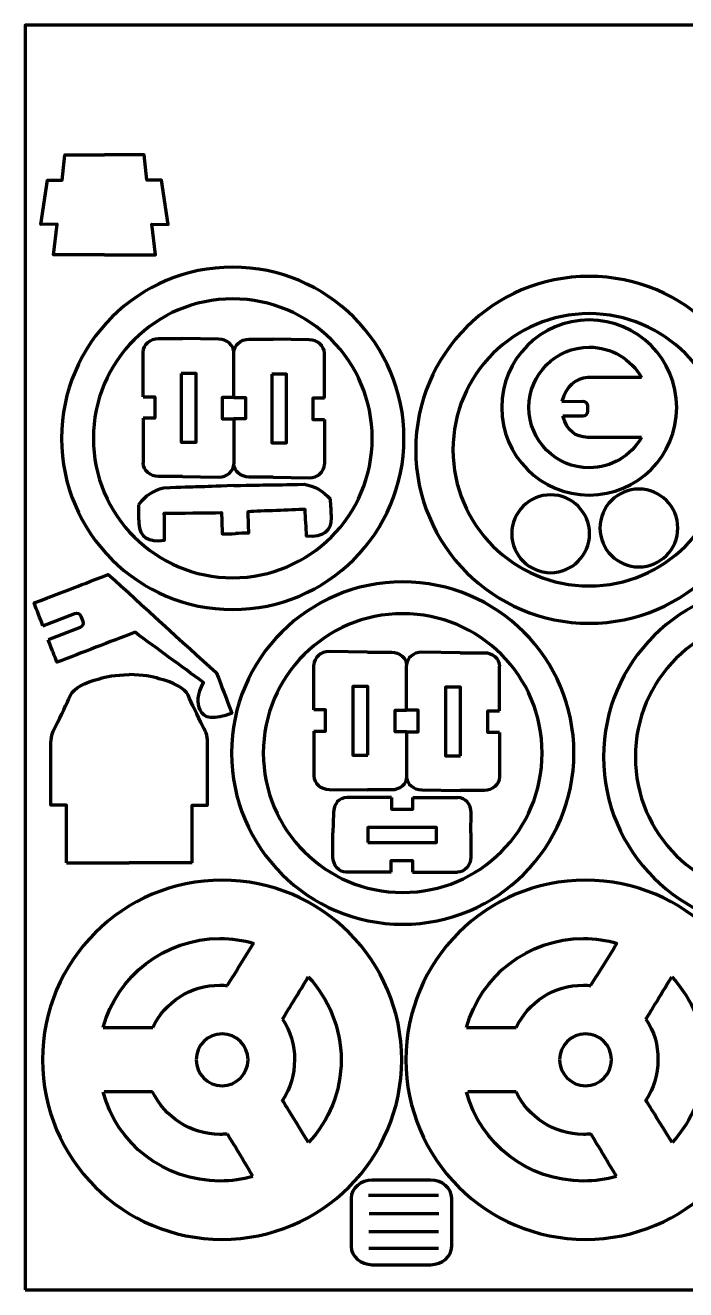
# Model space of a CAD drawing. Header units: inches. Extents: x -12 to 12, y -9 to 10.5.
# Drawn here: x -12 to -1.82, y -9 to 10.5 of the extents above; entities that cross this region are included whole.
import ezdxf

# ---------------------------------------------------------------- set-up
doc = ezdxf.new("R2010")
doc.units = ezdxf.units.IN
doc.header["$MEASUREMENT"] = 0
doc.layers.add('Layer 1', color=1, linetype='Continuous')

msp = doc.modelspace()

# ---------------------------------------------------------------- linework, layer by layer
at = {"lineweight": 70}
msp.add_lwpolyline([(-12, -9), (12, -9), (12, 10.5), (-12, 10.5), (-12, -9)], close=True, dxfattribs=at)
at = {"layer": 'Layer 1', "lineweight": 70}
for points, knots in [([(-10.778, 6.962), (-10.778, 6.962), (-11.567, 6.962), (-11.567, 6.962), (-11.567, 6.962), (-11.567, 6.962), (-11.507, 7.431), (-11.507, 7.431), (-11.507, 7.431), (-11.507, 7.431), (-11.76, 7.43), (-11.76, 7.43), (-11.76, 7.43), (-11.76, 7.43), (-11.657, 8.11), (-11.657, 8.11), (-11.657, 8.11), (-11.657, 8.11), (-11.431, 8.111), (-11.431, 8.111), (-11.431, 8.111), (-11.431, 8.111), (-11.39, 8.503), (-11.39, 8.503), (-11.39, 8.503), (-11.39, 8.503), (-10.778, 8.504), (-10.778, 8.504)], [0, 0, 0, 0, 0.142857, 0.142857, 0.142857, 0.142857, 0.285714, 0.285714, 0.285714, 0.285714, 0.428571, 0.428571, 0.428571, 0.428571, 0.571429, 0.571429, 0.571429, 0.571429, 0.714286, 0.714286, 0.714286, 0.714286, 0.857143, 0.857143, 0.857143, 0.857143, 1, 1, 1, 1]), ([(-10.778, 6.962), (-10.778, 6.962), (-9.99, 6.962), (-9.99, 6.962), (-9.99, 6.962), (-9.99, 6.962), (-10.049, 7.431), (-10.049, 7.431), (-10.049, 7.431), (-10.049, 7.431), (-9.796, 7.43), (-9.796, 7.43), (-9.796, 7.43), (-9.796, 7.43), (-9.899, 8.11), (-9.899, 8.11), (-9.899, 8.11), (-9.899, 8.11), (-10.126, 8.111), (-10.126, 8.111), (-10.126, 8.111), (-10.126, 8.111), (-10.167, 8.503), (-10.167, 8.503), (-10.167, 8.503), (-10.167, 8.503), (-10.778, 8.504), (-10.778, 8.504)], [0, 0, 0, 0, 0.142857, 0.142857, 0.142857, 0.142857, 0.285714, 0.285714, 0.285714, 0.285714, 0.428571, 0.428571, 0.428571, 0.428571, 0.571429, 0.571429, 0.571429, 0.571429, 0.714286, 0.714286, 0.714286, 0.714286, 0.857143, 0.857143, 0.857143, 0.857143, 1, 1, 1, 1]), ([(-8.8, 6.77), (-7.343, 6.77), (-6.16, 5.588), (-6.16, 4.13), (-6.16, 4.13), (-6.16, 2.673), (-7.343, 1.49), (-8.8, 1.49), (-8.8, 1.49), (-10.258, 1.49), (-11.44, 2.673), (-11.44, 4.13), (-11.44, 4.13), (-11.44, 5.588), (-10.258, 6.77), (-8.8, 6.77)], [0, 0, 0, 0, 0.25, 0.25, 0.25, 0.25, 0.5, 0.5, 0.5, 0.5, 0.75, 0.75, 0.75, 0.75, 1, 1, 1, 1]), ([(-3.304, 6.628), (-1.827, 6.628), (-0.629, 5.43), (-0.629, 3.953), (-0.629, 3.953), (-0.629, 2.476), (-1.827, 1.278), (-3.304, 1.278), (-3.304, 1.278), (-4.781, 1.278), (-5.979, 2.476), (-5.979, 3.953), (-5.979, 3.953), (-5.979, 5.43), (-4.781, 6.628), (-3.304, 6.628)], [0, 0, 0, 0, 0.25, 0.25, 0.25, 0.25, 0.5, 0.5, 0.5, 0.5, 0.75, 0.75, 0.75, 0.75, 1, 1, 1, 1]), ([(-8.8, 6.28), (-7.613, 6.28), (-6.65, 5.318), (-6.65, 4.13), (-6.65, 4.13), (-6.65, 2.943), (-7.613, 1.98), (-8.8, 1.98), (-8.8, 1.98), (-9.988, 1.98), (-10.95, 2.943), (-10.95, 4.13), (-10.95, 4.13), (-10.95, 5.318), (-9.988, 6.28), (-8.8, 6.28)], [0, 0, 0, 0, 0.25, 0.25, 0.25, 0.25, 0.5, 0.5, 0.5, 0.5, 0.75, 0.75, 0.75, 0.75, 1, 1, 1, 1]), ([(-3.304, 6.053), (-2.144, 6.053), (-1.204, 5.113), (-1.204, 3.953), (-1.204, 3.953), (-1.204, 2.793), (-2.144, 1.853), (-3.304, 1.853), (-3.304, 1.853), (-4.464, 1.853), (-5.404, 2.793), (-5.404, 3.953), (-5.404, 3.953), (-5.404, 5.113), (-4.464, 6.053), (-3.304, 6.053)], [0, 0, 0, 0, 0.25, 0.25, 0.25, 0.25, 0.5, 0.5, 0.5, 0.5, 0.75, 0.75, 0.75, 0.75, 1, 1, 1, 1]), ([(-3.303, 5.956), (-2.557, 5.956), (-1.953, 5.352), (-1.953, 4.606), (-1.953, 4.606), (-1.953, 3.861), (-2.557, 3.256), (-3.303, 3.256), (-3.303, 3.256), (-4.048, 3.256), (-4.653, 3.861), (-4.653, 4.606), (-4.653, 4.606), (-4.653, 5.352), (-4.048, 5.956), (-3.303, 5.956)], [0, 0, 0, 0, 0.25, 0.25, 0.25, 0.25, 0.5, 0.5, 0.5, 0.5, 0.75, 0.75, 0.75, 0.75, 1, 1, 1, 1]), ([(-10.18, 4.771), (-10.18, 4.771), (-10.18, 5.461), (-10.18, 5.461), (-10.18, 5.461), (-10.18, 5.575), (-10.074, 5.668), (-9.944, 5.668), (-9.944, 5.668), (-9.944, 5.668), (-9.573, 5.668), (-9.573, 5.668)], [0, 0, 0, 0, 0.333333, 0.333333, 0.333333, 0.333333, 0.666667, 0.666667, 0.666667, 0.666667, 1, 1, 1, 1]), ([(-8.783, 5.452), (-8.783, 5.566), (-8.889, 5.656), (-9.018, 5.659), (-9.018, 5.659), (-9.018, 5.659), (-9.573, 5.668), (-9.573, 5.668)], [0, 0, 0, 0, 0.5, 0.5, 0.5, 0.5, 1, 1, 1, 1]), ([(-8.783, 4.761), (-8.783, 4.761), (-8.783, 5.452), (-8.783, 5.452), (-8.783, 5.452), (-8.783, 5.566), (-8.677, 5.659), (-8.548, 5.659), (-8.548, 5.659), (-8.548, 5.659), (-8.177, 5.659), (-8.177, 5.659)], [0, 0, 0, 0, 0.333333, 0.333333, 0.333333, 0.333333, 0.666667, 0.666667, 0.666667, 0.666667, 1, 1, 1, 1]), ([(-7.387, 4.752), (-7.387, 4.752), (-7.387, 5.443), (-7.387, 5.443), (-7.387, 5.443), (-7.387, 5.556), (-7.492, 5.647), (-7.622, 5.649), (-7.622, 5.649), (-7.622, 5.649), (-8.177, 5.659), (-8.177, 5.659)], [0, 0, 0, 0, 0.333333, 0.333333, 0.333333, 0.333333, 0.666667, 0.666667, 0.666667, 0.666667, 1, 1, 1, 1]), ([(-2.496, 4.144), (-2.657, 3.864), (-2.958, 3.676), (-3.303, 3.676), (-3.303, 3.676), (-3.816, 3.676), (-4.233, 4.093), (-4.233, 4.606), (-4.233, 4.606), (-4.233, 5.12), (-3.816, 5.536), (-3.303, 5.536), (-3.303, 5.536), (-2.958, 5.536), (-2.657, 5.348), (-2.496, 5.069)], [0, 0, 0, 0, 0.25, 0.25, 0.25, 0.25, 0.5, 0.5, 0.5, 0.5, 0.75, 0.75, 0.75, 0.75, 1, 1, 1, 1]), ([(-9.596, 5.129), (-9.596, 5.129), (-9.366, 5.129), (-9.366, 5.129), (-9.366, 5.129), (-9.366, 5.129), (-9.366, 4.071), (-9.366, 4.071), (-9.366, 4.071), (-9.366, 4.071), (-9.596, 4.071), (-9.596, 4.071), (-9.596, 4.071), (-9.596, 4.071), (-9.596, 5.129), (-9.596, 5.129)], [0, 0, 0, 0, 0.25, 0.25, 0.25, 0.25, 0.5, 0.5, 0.5, 0.5, 0.75, 0.75, 0.75, 0.75, 1, 1, 1, 1]), ([(-8.2, 5.12), (-8.2, 5.12), (-7.97, 5.12), (-7.97, 5.12), (-7.97, 5.12), (-7.97, 5.12), (-7.97, 4.062), (-7.97, 4.062), (-7.97, 4.062), (-7.97, 4.062), (-8.2, 4.062), (-8.2, 4.062), (-8.2, 4.062), (-8.2, 4.062), (-8.2, 5.12), (-8.2, 5.12)], [0, 0, 0, 0, 0.25, 0.25, 0.25, 0.25, 0.5, 0.5, 0.5, 0.5, 0.75, 0.75, 0.75, 0.75, 1, 1, 1, 1]), ([(-2.496, 5.069), (-2.772, 5.069), (-3.049, 5.069), (-3.325, 5.069), (-3.325, 5.069), (-3.52, 5.054), (-3.651, 4.937), (-3.724, 4.7)], [0, 0, 0, 0, 0.5, 0.5, 0.5, 0.5, 1, 1, 1, 1]), ([(-10.18, 4.771), (-10.18, 4.771), (-10, 4.771), (-10, 4.771), (-10, 4.771), (-10, 4.771), (-10, 4.439), (-10, 4.439), (-10, 4.439), (-10, 4.439), (-10.18, 4.439), (-10.18, 4.439)], [0, 0, 0, 0, 0.333333, 0.333333, 0.333333, 0.333333, 0.666667, 0.666667, 0.666667, 0.666667, 1, 1, 1, 1]), ([(-8.783, 4.761), (-8.783, 4.761), (-8.962, 4.761), (-8.962, 4.761), (-8.962, 4.761), (-8.962, 4.761), (-8.962, 4.43), (-8.962, 4.43), (-8.962, 4.43), (-8.962, 4.43), (-8.783, 4.43), (-8.783, 4.43)], [0, 0, 0, 0, 0.333333, 0.333333, 0.333333, 0.333333, 0.666667, 0.666667, 0.666667, 0.666667, 1, 1, 1, 1]), ([(-8.783, 4.761), (-8.783, 4.761), (-8.604, 4.761), (-8.604, 4.761), (-8.604, 4.761), (-8.604, 4.761), (-8.604, 4.43), (-8.604, 4.43), (-8.604, 4.43), (-8.604, 4.43), (-8.783, 4.43), (-8.783, 4.43)], [0, 0, 0, 0, 0.333333, 0.333333, 0.333333, 0.333333, 0.666667, 0.666667, 0.666667, 0.666667, 1, 1, 1, 1]), ([(-7.387, 4.752), (-7.387, 4.752), (-7.566, 4.752), (-7.566, 4.752), (-7.566, 4.752), (-7.566, 4.752), (-7.566, 4.421), (-7.566, 4.421), (-7.566, 4.421), (-7.566, 4.421), (-7.387, 4.421), (-7.387, 4.421)], [0, 0, 0, 0, 0.333333, 0.333333, 0.333333, 0.333333, 0.666667, 0.666667, 0.666667, 0.666667, 1, 1, 1, 1]), ([(-3.724, 4.7), (-3.724, 4.7), (-3.404, 4.703), (-3.404, 4.703), (-3.404, 4.703), (-3.363, 4.703), (-3.33, 4.67), (-3.33, 4.63), (-3.33, 4.63), (-3.33, 4.63), (-3.329, 4.547), (-3.329, 4.547), (-3.329, 4.547), (-3.328, 4.506), (-3.361, 4.473), (-3.402, 4.473), (-3.402, 4.473), (-3.402, 4.473), (-3.709, 4.47), (-3.709, 4.47)], [0, 0, 0, 0, 0.2, 0.2, 0.2, 0.2, 0.4, 0.4, 0.4, 0.4, 0.6, 0.6, 0.6, 0.6, 0.8, 0.8, 0.8, 0.8, 1, 1, 1, 1]), ([(-2.496, 4.144), (-2.772, 4.144), (-3.049, 4.144), (-3.325, 4.144), (-3.325, 4.144), (-3.52, 4.159), (-3.637, 4.233), (-3.709, 4.47)], [0, 0, 0, 0, 0.5, 0.5, 0.5, 0.5, 1, 1, 1, 1]), ([(-9.573, 3.542), (-9.573, 3.542), (-9.944, 3.542), (-9.944, 3.542), (-9.944, 3.542), (-10.074, 3.542), (-10.18, 3.635), (-10.18, 3.748)], [0, 0, 0, 0, 0.5, 0.5, 0.5, 0.5, 1, 1, 1, 1]), ([(-9.573, 3.542), (-9.573, 3.542), (-9.018, 3.533), (-9.018, 3.533), (-9.018, 3.533), (-8.889, 3.531), (-8.783, 3.626), (-8.783, 3.739)], [0, 0, 0, 0, 0.5, 0.5, 0.5, 0.5, 1, 1, 1, 1]), ([(-8.177, 3.533), (-8.177, 3.533), (-8.548, 3.533), (-8.548, 3.533), (-8.548, 3.533), (-8.677, 3.533), (-8.783, 3.626), (-8.783, 3.739)], [0, 0, 0, 0, 0.5, 0.5, 0.5, 0.5, 1, 1, 1, 1]), ([(-8.177, 3.533), (-8.177, 3.533), (-7.622, 3.523), (-7.622, 3.523), (-7.622, 3.523), (-7.492, 3.521), (-7.387, 3.616), (-7.387, 3.73)], [0, 0, 0, 0, 0.5, 0.5, 0.5, 0.5, 1, 1, 1, 1]), ([(-2.537, 3.347), (-2.206, 3.347), (-1.937, 3.079), (-1.937, 2.747), (-1.937, 2.747), (-1.937, 2.416), (-2.206, 2.147), (-2.537, 2.147), (-2.537, 2.147), (-2.868, 2.147), (-3.137, 2.416), (-3.137, 2.747), (-3.137, 2.747), (-3.137, 3.079), (-2.868, 3.347), (-2.537, 3.347)], [0, 0, 0, 0, 0.25, 0.25, 0.25, 0.25, 0.5, 0.5, 0.5, 0.5, 0.75, 0.75, 0.75, 0.75, 1, 1, 1, 1]), ([(-7.298, 3.195), (-7.293, 3.098), (-7.287, 3.001), (-7.282, 2.904), (-7.282, 2.904), (-7.282, 2.695), (-7.408, 2.6), (-7.661, 2.619), (-7.661, 2.619), (-7.669, 2.758), (-7.677, 2.896), (-7.686, 3.035), (-7.686, 3.035), (-7.914, 3.023), (-8.341, 3.01), (-8.569, 2.998), (-8.569, 2.998), (-8.565, 2.889), (-8.562, 2.78), (-8.558, 2.67), (-8.558, 2.67), (-8.625, 2.667), (-8.693, 2.663), (-8.76, 2.66)], [0, 0, 0, 0, 0.166667, 0.166667, 0.166667, 0.166667, 0.333333, 0.333333, 0.333333, 0.333333, 0.5, 0.5, 0.5, 0.5, 0.666667, 0.666667, 0.666667, 0.666667, 0.833333, 0.833333, 0.833333, 0.833333, 1, 1, 1, 1]), ([(-3.898, 3.258), (-3.567, 3.258), (-3.298, 2.99), (-3.298, 2.658), (-3.298, 2.658), (-3.298, 2.327), (-3.567, 2.058), (-3.898, 2.058), (-3.898, 2.058), (-4.229, 2.058), (-4.498, 2.327), (-4.498, 2.658), (-4.498, 2.658), (-4.498, 2.99), (-4.229, 3.258), (-3.898, 3.258)], [0, 0, 0, 0, 0.25, 0.25, 0.25, 0.25, 0.5, 0.5, 0.5, 0.5, 0.75, 0.75, 0.75, 0.75, 1, 1, 1, 1]), ([(-10.254, 3.107), (-10.253, 3.009), (-10.252, 2.912), (-10.251, 2.815), (-10.251, 2.815), (-10.236, 2.607), (-10.103, 2.521), (-9.853, 2.557), (-9.853, 2.557), (-9.854, 2.696), (-9.855, 2.835), (-9.856, 2.974), (-9.856, 2.974), (-9.628, 2.978), (-9.202, 2.98), (-8.974, 2.984), (-8.974, 2.984), (-8.97, 2.875), (-8.966, 2.766), (-8.963, 2.656), (-8.963, 2.656), (-8.895, 2.657), (-8.828, 2.659), (-8.76, 2.66)], [0, 0, 0, 0, 0.166667, 0.166667, 0.166667, 0.166667, 0.333333, 0.333333, 0.333333, 0.333333, 0.5, 0.5, 0.5, 0.5, 0.666667, 0.666667, 0.666667, 0.666667, 0.833333, 0.833333, 0.833333, 0.833333, 1, 1, 1, 1]), ([(-11.728, 1.239), (-11.773, 1.356), (-11.819, 1.474), (-11.864, 1.591), (-11.864, 1.591), (-11.284, 1.814), (-11.302, 1.807), (-10.722, 2.03), (-10.722, 2.03), (-10.189, 1.557), (-9.588, 0.99), (-9.054, 0.517), (-9.054, 0.517), (-8.966, 0.29), (-8.9, 0.118), (-8.813, -0.109), (-8.813, -0.109), (-9.089, -0.217), (-9.252, -0.199), (-9.303, -0.057), (-9.303, -0.057), (-9.359, 0.04), (-9.342, 0.181), (-9.252, 0.365), (-9.252, 0.365), (-9.604, 0.623), (-9.956, 0.881), (-10.308, 1.139), (-10.308, 1.139), (-10.709, 0.985), (-11.111, 0.83), (-11.512, 0.676), (-11.512, 0.676), (-11.584, 0.864), (-11.574, 0.836), (-11.646, 1.024)], [0, 0, 0, 0, 0.111111, 0.111111, 0.111111, 0.111111, 0.222222, 0.222222, 0.222222, 0.222222, 0.333333, 0.333333, 0.333333, 0.333333, 0.444444, 0.444444, 0.444444, 0.444444, 0.555556, 0.555556, 0.555556, 0.555556, 0.666667, 0.666667, 0.666667, 0.666667, 0.777778, 0.777778, 0.777778, 0.777778, 0.888889, 0.888889, 0.888889, 0.888889, 1, 1, 1, 1]), ([(-6.179, 1.916), (-4.721, 1.916), (-3.539, 0.734), (-3.539, -0.724), (-3.539, -0.724), (-3.539, -2.181), (-4.721, -3.364), (-6.179, -3.364), (-6.179, -3.364), (-7.636, -3.364), (-8.819, -2.181), (-8.819, -0.724), (-8.819, -0.724), (-8.819, 0.734), (-7.636, 1.916), (-6.179, 1.916)], [0, 0, 0, 0, 0.25, 0.25, 0.25, 0.25, 0.5, 0.5, 0.5, 0.5, 0.75, 0.75, 0.75, 0.75, 1, 1, 1, 1]), ([(-0.442, 1.857), (1.016, 1.857), (2.198, 0.675), (2.198, -0.783), (2.198, -0.783), (2.198, -2.24), (1.016, -3.423), (-0.442, -3.423), (-0.442, -3.423), (-1.899, -3.423), (-3.082, -2.24), (-3.082, -0.783), (-3.082, -0.783), (-3.082, 0.675), (-1.899, 1.857), (-0.442, 1.857)], [0, 0, 0, 0, 0.25, 0.25, 0.25, 0.25, 0.5, 0.5, 0.5, 0.5, 0.75, 0.75, 0.75, 0.75, 1, 1, 1, 1]), ([(-11.728, 1.239), (-11.728, 1.239), (-11.238, 1.43), (-11.238, 1.43), (-11.238, 1.43), (-11.2, 1.444), (-11.157, 1.426), (-11.143, 1.388), (-11.143, 1.388), (-11.143, 1.388), (-11.112, 1.31), (-11.112, 1.31), (-11.112, 1.31), (-11.098, 1.273), (-11.117, 1.23), (-11.154, 1.215), (-11.154, 1.215), (-11.154, 1.215), (-11.646, 1.024), (-11.646, 1.024)], [0, 0, 0, 0, 0.2, 0.2, 0.2, 0.2, 0.4, 0.4, 0.4, 0.4, 0.6, 0.6, 0.6, 0.6, 0.8, 0.8, 0.8, 0.8, 1, 1, 1, 1]), ([(-6.179, 1.426), (-4.991, 1.426), (-4.029, 0.464), (-4.029, -0.724), (-4.029, -0.724), (-4.029, -1.911), (-4.991, -2.874), (-6.179, -2.874), (-6.179, -2.874), (-7.366, -2.874), (-8.329, -1.911), (-8.329, -0.724), (-8.329, -0.724), (-8.329, 0.464), (-7.366, 1.426), (-6.179, 1.426)], [0, 0, 0, 0, 0.25, 0.25, 0.25, 0.25, 0.5, 0.5, 0.5, 0.5, 0.75, 0.75, 0.75, 0.75, 1, 1, 1, 1]), ([(-0.442, 1.367), (0.746, 1.367), (1.708, 0.405), (1.708, -0.783), (1.708, -0.783), (1.708, -1.97), (0.746, -2.933), (-0.442, -2.933), (-0.442, -2.933), (-1.629, -2.933), (-2.592, -1.97), (-2.592, -0.783), (-2.592, -0.783), (-2.592, 0.405), (-1.629, 1.367), (-0.442, 1.367)], [0, 0, 0, 0, 0.25, 0.25, 0.25, 0.25, 0.5, 0.5, 0.5, 0.5, 0.75, 0.75, 0.75, 0.75, 1, 1, 1, 1]), ([(-6.725, 0.833), (-6.725, 0.833), (-7.313, 0.842), (-7.313, 0.842), (-7.313, 0.842), (-7.443, 0.844), (-7.549, 0.749), (-7.549, 0.636)], [0, 0, 0, 0, 0.5, 0.5, 0.5, 0.5, 1, 1, 1, 1]), ([(-6.725, 0.833), (-6.725, 0.833), (-6.354, 0.833), (-6.354, 0.833), (-6.354, 0.833), (-6.225, 0.833), (-6.119, 0.74), (-6.119, 0.627)], [0, 0, 0, 0, 0.5, 0.5, 0.5, 0.5, 1, 1, 1, 1]), ([(-5.295, 0.824), (-5.295, 0.824), (-5.884, 0.833), (-5.884, 0.833), (-5.884, 0.833), (-6.013, 0.835), (-6.119, 0.74), (-6.119, 0.627)], [0, 0, 0, 0, 0.5, 0.5, 0.5, 0.5, 1, 1, 1, 1]), ([(-5.295, 0.824), (-5.295, 0.824), (-4.925, 0.824), (-4.925, 0.824), (-4.925, 0.824), (-4.795, 0.824), (-4.689, 0.731), (-4.689, 0.617)], [0, 0, 0, 0, 0.5, 0.5, 0.5, 0.5, 1, 1, 1, 1]), ([(-11.365, -2.419), (-11.365, -2.419), (-11.365, -1.526), (-11.365, -1.526), (-11.365, -1.526), (-11.445, -1.527), (-11.525, -1.527), (-11.605, -1.527), (-11.605, -1.527), (-11.605, -1.218), (-11.605, -0.908), (-11.605, -0.599), (-11.605, -0.599), (-11.609, -0.489), (-11.586, -0.398), (-11.538, -0.326), (-11.538, -0.326), (-11.441, -0.132), (-11.362, 0.033), (-11.303, 0.168), (-11.303, 0.168), (-11.249, 0.278), (-11.09, 0.365), (-10.853, 0.422), (-10.853, 0.422), (-10.76, 0.459), (-10.608, 0.481), (-10.396, 0.488)], [0, 0, 0, 0, 0.142857, 0.142857, 0.142857, 0.142857, 0.285714, 0.285714, 0.285714, 0.285714, 0.428571, 0.428571, 0.428571, 0.428571, 0.571429, 0.571429, 0.571429, 0.571429, 0.714286, 0.714286, 0.714286, 0.714286, 0.857143, 0.857143, 0.857143, 0.857143, 1, 1, 1, 1]), ([(-9.428, -2.419), (-9.428, -2.419), (-9.428, -1.526), (-9.428, -1.526), (-9.428, -1.526), (-9.348, -1.527), (-9.268, -1.527), (-9.188, -1.527), (-9.188, -1.527), (-9.188, -1.218), (-9.188, -0.908), (-9.188, -0.599), (-9.188, -0.599), (-9.184, -0.489), (-9.207, -0.398), (-9.255, -0.326), (-9.255, -0.326), (-9.352, -0.132), (-9.431, 0.033), (-9.49, 0.168), (-9.49, 0.168), (-9.544, 0.278), (-9.703, 0.365), (-9.939, 0.422), (-9.939, 0.422), (-10.033, 0.459), (-10.185, 0.481), (-10.396, 0.488)], [0, 0, 0, 0, 0.142857, 0.142857, 0.142857, 0.142857, 0.285714, 0.285714, 0.285714, 0.285714, 0.428571, 0.428571, 0.428571, 0.428571, 0.571429, 0.571429, 0.571429, 0.571429, 0.714286, 0.714286, 0.714286, 0.714286, 0.857143, 0.857143, 0.857143, 0.857143, 1, 1, 1, 1]), ([(-6.719, -0.754), (-6.719, -0.754), (-6.949, -0.754), (-6.949, -0.754), (-6.949, -0.754), (-6.949, -0.754), (-6.949, 0.304), (-6.949, 0.304), (-6.949, 0.304), (-6.949, 0.304), (-6.719, 0.304), (-6.719, 0.304), (-6.719, 0.304), (-6.719, 0.304), (-6.719, -0.754), (-6.719, -0.754)], [0, 0, 0, 0, 0.25, 0.25, 0.25, 0.25, 0.5, 0.5, 0.5, 0.5, 0.75, 0.75, 0.75, 0.75, 1, 1, 1, 1]), ([(-5.289, -0.764), (-5.289, -0.764), (-5.519, -0.764), (-5.519, -0.764), (-5.519, -0.764), (-5.519, -0.764), (-5.519, 0.294), (-5.519, 0.294), (-5.519, 0.294), (-5.519, 0.294), (-5.289, 0.294), (-5.289, 0.294), (-5.289, 0.294), (-5.289, 0.294), (-5.289, -0.764), (-5.289, -0.764)], [0, 0, 0, 0, 0.25, 0.25, 0.25, 0.25, 0.5, 0.5, 0.5, 0.5, 0.75, 0.75, 0.75, 0.75, 1, 1, 1, 1]), ([(-7.549, -0.387), (-7.549, -0.387), (-7.369, -0.387), (-7.369, -0.387), (-7.369, -0.387), (-7.369, -0.387), (-7.369, -0.055), (-7.369, -0.055), (-7.369, -0.055), (-7.369, -0.055), (-7.549, -0.055), (-7.549, -0.055)], [0, 0, 0, 0, 0.333333, 0.333333, 0.333333, 0.333333, 0.666667, 0.666667, 0.666667, 0.666667, 1, 1, 1, 1]), ([(-6.119, -0.396), (-6.119, -0.396), (-6.298, -0.396), (-6.298, -0.396), (-6.298, -0.396), (-6.298, -0.396), (-6.298, -0.064), (-6.298, -0.064), (-6.298, -0.064), (-6.298, -0.064), (-6.119, -0.064), (-6.119, -0.064)], [0, 0, 0, 0, 0.333333, 0.333333, 0.333333, 0.333333, 0.666667, 0.666667, 0.666667, 0.666667, 1, 1, 1, 1]), ([(-6.119, -0.396), (-6.119, -0.396), (-5.94, -0.396), (-5.94, -0.396), (-5.94, -0.396), (-5.94, -0.396), (-5.94, -0.064), (-5.94, -0.064), (-5.94, -0.064), (-5.94, -0.064), (-6.119, -0.064), (-6.119, -0.064)], [0, 0, 0, 0, 0.333333, 0.333333, 0.333333, 0.333333, 0.666667, 0.666667, 0.666667, 0.666667, 1, 1, 1, 1]), ([(-4.689, -0.405), (-4.689, -0.405), (-4.869, -0.405), (-4.869, -0.405), (-4.869, -0.405), (-4.869, -0.405), (-4.869, -0.073), (-4.869, -0.073), (-4.869, -0.073), (-4.869, -0.073), (-4.689, -0.073), (-4.689, -0.073)], [0, 0, 0, 0, 0.333333, 0.333333, 0.333333, 0.333333, 0.666667, 0.666667, 0.666667, 0.666667, 1, 1, 1, 1]), ([(-7.549, -0.387), (-7.549, -0.387), (-7.549, -1.077), (-7.549, -1.077), (-7.549, -1.077), (-7.549, -1.191), (-7.443, -1.282), (-7.313, -1.284), (-7.313, -1.284), (-7.313, -1.284), (-6.725, -1.293), (-6.725, -1.293)], [0, 0, 0, 0, 0.333333, 0.333333, 0.333333, 0.333333, 0.666667, 0.666667, 0.666667, 0.666667, 1, 1, 1, 1]), ([(-6.119, -0.396), (-6.119, -0.396), (-6.119, -1.087), (-6.119, -1.087), (-6.119, -1.087), (-6.119, -1.2), (-6.013, -1.291), (-5.884, -1.293), (-5.884, -1.293), (-5.884, -1.293), (-5.295, -1.302), (-5.295, -1.302)], [0, 0, 0, 0, 0.333333, 0.333333, 0.333333, 0.333333, 0.666667, 0.666667, 0.666667, 0.666667, 1, 1, 1, 1]), ([(-4.689, -0.405), (-4.689, -0.405), (-4.689, -1.096), (-4.689, -1.096), (-4.689, -1.096), (-4.689, -1.209), (-4.795, -1.302), (-4.925, -1.302), (-4.925, -1.302), (-4.925, -1.302), (-5.295, -1.302), (-5.295, -1.302)], [0, 0, 0, 0, 0.333333, 0.333333, 0.333333, 0.333333, 0.666667, 0.666667, 0.666667, 0.666667, 1, 1, 1, 1]), ([(-6.119, -1.087), (-6.119, -1.2), (-6.225, -1.293), (-6.354, -1.293), (-6.354, -1.293), (-6.354, -1.293), (-6.725, -1.293), (-6.725, -1.293)], [0, 0, 0, 0, 0.5, 0.5, 0.5, 0.5, 1, 1, 1, 1]), ([(-6.352, -1.409), (-6.352, -1.409), (-7.043, -1.409), (-7.043, -1.409), (-7.043, -1.409), (-7.157, -1.409), (-7.247, -1.515), (-7.249, -1.645), (-7.249, -1.645), (-7.249, -1.645), (-7.255, -1.956), (-7.255, -1.956)], [0, 0, 0, 0, 0.333333, 0.333333, 0.333333, 0.333333, 0.666667, 0.666667, 0.666667, 0.666667, 1, 1, 1, 1]), ([(-6.352, -1.409), (-6.352, -1.409), (-6.352, -1.589), (-6.352, -1.589), (-6.352, -1.589), (-6.352, -1.589), (-6.021, -1.589), (-6.021, -1.589), (-6.021, -1.589), (-6.021, -1.589), (-6.021, -1.409), (-6.021, -1.409)], [0, 0, 0, 0, 0.333333, 0.333333, 0.333333, 0.333333, 0.666667, 0.666667, 0.666667, 0.666667, 1, 1, 1, 1]), ([(-5.129, -1.956), (-5.129, -1.956), (-5.123, -1.645), (-5.123, -1.645), (-5.123, -1.645), (-5.121, -1.515), (-5.216, -1.409), (-5.33, -1.409)], [0, 0, 0, 0, 0.5, 0.5, 0.5, 0.5, 1, 1, 1, 1]), ([(-6.718, -2.101), (-6.718, -2.101), (-6.718, -1.871), (-6.718, -1.871), (-6.718, -1.871), (-6.718, -1.871), (-5.66, -1.871), (-5.66, -1.871), (-5.66, -1.871), (-5.66, -1.871), (-5.66, -2.101), (-5.66, -2.101), (-5.66, -2.101), (-5.66, -2.101), (-6.718, -2.101), (-6.718, -2.101)], [0, 0, 0, 0, 0.25, 0.25, 0.25, 0.25, 0.5, 0.5, 0.5, 0.5, 0.75, 0.75, 0.75, 0.75, 1, 1, 1, 1]), ([(-6.358, -2.562), (-6.358, -2.562), (-7.049, -2.562), (-7.049, -2.562), (-7.049, -2.562), (-7.162, -2.562), (-7.255, -2.457), (-7.255, -2.327), (-7.255, -2.327), (-7.255, -2.327), (-7.255, -1.956), (-7.255, -1.956)], [0, 0, 0, 0, 0.333333, 0.333333, 0.333333, 0.333333, 0.666667, 0.666667, 0.666667, 0.666667, 1, 1, 1, 1]), ([(-5.129, -1.956), (-5.129, -1.956), (-5.129, -2.327), (-5.129, -2.327), (-5.129, -2.327), (-5.129, -2.457), (-5.222, -2.562), (-5.335, -2.562)], [0, 0, 0, 0, 0.5, 0.5, 0.5, 0.5, 1, 1, 1, 1]), ([(-6.358, -2.562), (-6.358, -2.562), (-6.358, -2.383), (-6.358, -2.383), (-6.358, -2.383), (-6.358, -2.383), (-6.026, -2.383), (-6.026, -2.383), (-6.026, -2.383), (-6.026, -2.383), (-6.026, -2.562), (-6.026, -2.562)], [0, 0, 0, 0, 0.333333, 0.333333, 0.333333, 0.333333, 0.666667, 0.666667, 0.666667, 0.666667, 1, 1, 1, 1]), ([(-11.735, -5.454), (-11.735, -3.925), (-10.494, -2.684), (-8.965, -2.684), (-8.965, -2.684), (-7.435, -2.684), (-6.195, -3.925), (-6.195, -5.454), (-6.195, -5.454), (-6.195, -6.984), (-7.435, -8.224), (-8.965, -8.224), (-8.965, -8.224), (-10.494, -8.224), (-11.735, -6.984), (-11.735, -5.454)], [0, 0, 0, 0, 0.25, 0.25, 0.25, 0.25, 0.5, 0.5, 0.5, 0.5, 0.75, 0.75, 0.75, 0.75, 1, 1, 1, 1]), ([(-6.13, -5.454), (-6.13, -3.925), (-4.889, -2.684), (-3.36, -2.684), (-3.36, -2.684), (-1.83, -2.684), (-0.59, -3.925), (-0.59, -5.454), (-0.59, -5.454), (-0.59, -6.984), (-1.83, -8.224), (-3.36, -8.224), (-3.36, -8.224), (-4.889, -8.224), (-6.13, -6.984), (-6.13, -5.454)], [0, 0, 0, 0, 0.25, 0.25, 0.25, 0.25, 0.5, 0.5, 0.5, 0.5, 0.75, 0.75, 0.75, 0.75, 1, 1, 1, 1]), ([(-10.8, -4.954), (-10.581, -4.165), (-9.857, -3.584), (-8.998, -3.584), (-8.998, -3.584), (-8.817, -3.584), (-8.641, -3.611), (-8.475, -3.659)], [0, 0, 0, 0, 0.5, 0.5, 0.5, 0.5, 1, 1, 1, 1]), ([(-5.195, -4.954), (-4.976, -4.165), (-4.252, -3.584), (-3.393, -3.584), (-3.393, -3.584), (-3.212, -3.584), (-3.036, -3.611), (-2.87, -3.659)], [0, 0, 0, 0, 0.5, 0.5, 0.5, 0.5, 1, 1, 1, 1]), ([(-7.635, -4.175), (-7.324, -4.509), (-7.13, -4.96), (-7.128, -5.454), (-7.128, -5.454), (-7.127, -5.948), (-7.318, -6.396), (-7.631, -6.73)], [0, 0, 0, 0, 0.5, 0.5, 0.5, 0.5, 1, 1, 1, 1]), ([(-2.03, -4.175), (-1.719, -4.509), (-1.525, -4.96), (-1.523, -5.454), (-1.523, -5.454), (-1.522, -5.948), (-1.713, -6.396), (-2.026, -6.73)], [0, 0, 0, 0, 0.5, 0.5, 0.5, 0.5, 1, 1, 1, 1]), ([(-10.034, -4.954), (-9.848, -4.568), (-9.455, -4.304), (-8.998, -4.304), (-8.998, -4.304), (-8.958, -4.304), (-8.919, -4.306), (-8.881, -4.31)], [0, 0, 0, 0, 0.5, 0.5, 0.5, 0.5, 1, 1, 1, 1]), ([(-4.429, -4.954), (-4.243, -4.568), (-3.85, -4.304), (-3.393, -4.304), (-3.393, -4.304), (-3.353, -4.304), (-3.314, -4.306), (-3.276, -4.31)], [0, 0, 0, 0, 0.5, 0.5, 0.5, 0.5, 1, 1, 1, 1]), ([(-8.033, -4.829), (-7.906, -5.015), (-7.848, -5.218), (-7.848, -5.454), (-7.848, -5.454), (-7.848, -5.683), (-7.915, -5.895), (-8.029, -6.074)], [0, 0, 0, 0, 0.5, 0.5, 0.5, 0.5, 1, 1, 1, 1]), ([(-2.428, -4.829), (-2.301, -5.015), (-2.243, -5.218), (-2.243, -5.454), (-2.243, -5.454), (-2.243, -5.683), (-2.31, -5.895), (-2.424, -6.074)], [0, 0, 0, 0, 0.5, 0.5, 0.5, 0.5, 1, 1, 1, 1]), ([(-9.365, -5.454), (-9.365, -5.234), (-9.185, -5.054), (-8.965, -5.054), (-8.965, -5.054), (-8.744, -5.054), (-8.565, -5.234), (-8.565, -5.454), (-8.565, -5.454), (-8.565, -5.675), (-8.744, -5.854), (-8.965, -5.854), (-8.965, -5.854), (-9.185, -5.854), (-9.365, -5.675), (-9.365, -5.454)], [0, 0, 0, 0, 0.25, 0.25, 0.25, 0.25, 0.5, 0.5, 0.5, 0.5, 0.75, 0.75, 0.75, 0.75, 1, 1, 1, 1]), ([(-3.76, -5.454), (-3.76, -5.234), (-3.58, -5.054), (-3.36, -5.054), (-3.36, -5.054), (-3.139, -5.054), (-2.96, -5.234), (-2.96, -5.454), (-2.96, -5.454), (-2.96, -5.675), (-3.139, -5.854), (-3.36, -5.854), (-3.36, -5.854), (-3.58, -5.854), (-3.76, -5.675), (-3.76, -5.454)], [0, 0, 0, 0, 0.25, 0.25, 0.25, 0.25, 0.5, 0.5, 0.5, 0.5, 0.75, 0.75, 0.75, 0.75, 1, 1, 1, 1]), ([(-8.489, -7.254), (-8.651, -7.3), (-8.821, -7.324), (-8.998, -7.324), (-8.998, -7.324), (-9.861, -7.324), (-10.586, -6.748), (-10.801, -5.953)], [0, 0, 0, 0, 0.5, 0.5, 0.5, 0.5, 1, 1, 1, 1]), ([(-8.885, -6.599), (-8.922, -6.603), (-8.96, -6.604), (-8.998, -6.604), (-8.998, -6.604), (-9.455, -6.604), (-9.85, -6.335), (-10.036, -5.949)], [0, 0, 0, 0, 0.5, 0.5, 0.5, 0.5, 1, 1, 1, 1]), ([(-2.884, -7.254), (-3.046, -7.3), (-3.216, -7.324), (-3.393, -7.324), (-3.393, -7.324), (-4.256, -7.324), (-4.981, -6.748), (-5.196, -5.953)], [0, 0, 0, 0, 0.5, 0.5, 0.5, 0.5, 1, 1, 1, 1]), ([(-3.28, -6.599), (-3.317, -6.603), (-3.355, -6.604), (-3.393, -6.604), (-3.393, -6.604), (-3.85, -6.604), (-4.245, -6.335), (-4.431, -5.949)], [0, 0, 0, 0, 0.5, 0.5, 0.5, 0.5, 1, 1, 1, 1]), ([(-6.975, -8.334), (-6.975, -8.334), (-6.975, -7.59), (-6.975, -7.59), (-6.975, -7.59), (-6.975, -7.435), (-6.828, -7.309), (-6.648, -7.309), (-6.648, -7.309), (-6.648, -7.309), (-5.751, -7.309), (-5.751, -7.309), (-5.751, -7.309), (-5.571, -7.309), (-5.424, -7.435), (-5.424, -7.59), (-5.424, -7.59), (-5.424, -7.59), (-5.424, -8.334), (-5.424, -8.334), (-5.424, -8.334), (-5.424, -8.488), (-5.571, -8.614), (-5.751, -8.614), (-5.751, -8.614), (-5.751, -8.614), (-6.648, -8.614), (-6.648, -8.614), (-6.648, -8.614), (-6.828, -8.614), (-6.975, -8.488), (-6.975, -8.334)], [0, 0, 0, 0, 0.125, 0.125, 0.125, 0.125, 0.25, 0.25, 0.25, 0.25, 0.375, 0.375, 0.375, 0.375, 0.5, 0.5, 0.5, 0.5, 0.625, 0.625, 0.625, 0.625, 0.75, 0.75, 0.75, 0.75, 0.875, 0.875, 0.875, 0.875, 1, 1, 1, 1])]:
    msp.add_open_spline(points, degree=3, knots=knots, dxfattribs=at)
for points in [[(-10.18, 4.439), (-10.18, 4.209), (-10.18, 3.979), (-10.18, 3.748)], [(-8.783, 4.43), (-8.783, 4.2), (-8.783, 3.969), (-8.783, 3.739)], [(-7.387, 4.421), (-7.387, 4.19), (-7.387, 3.96), (-7.387, 3.73)], [(-9.871, 3.361), (-10.027, 3.324), (-10.154, 3.239), (-10.254, 3.107)], [(-8.786, 3.402), (-9.378, 3.374), (-9.279, 3.389), (-9.871, 3.361)], [(-8.786, 3.402), (-8.193, 3.415), (-8.291, 3.409), (-7.698, 3.422)], [(-7.698, 3.422), (-7.54, 3.396), (-7.407, 3.32), (-7.298, 3.195)], [(-7.549, -0.055), (-7.549, 0.175), (-7.549, 0.406), (-7.549, 0.636)], [(-6.119, -0.064), (-6.119, 0.166), (-6.119, 0.396), (-6.119, 0.627)], [(-4.689, -0.073), (-4.689, 0.157), (-4.689, 0.387), (-4.689, 0.617)], [(-6.021, -1.409), (-5.79, -1.409), (-5.56, -1.409), (-5.33, -1.409)], [(-11.365, -2.419), (-10.719, -2.419), (-11.042, -2.419), (-10.396, -2.419)], [(-9.428, -2.419), (-10.073, -2.419), (-9.751, -2.419), (-10.396, -2.419)], [(-6.026, -2.562), (-5.796, -2.562), (-5.566, -2.562), (-5.335, -2.562)], [(-8.48, -3.657), (-8.616, -3.875), (-8.752, -4.092), (-8.888, -4.31)], [(-2.875, -3.657), (-3.011, -3.875), (-3.147, -4.092), (-3.283, -4.31)], [(-8.033, -4.829), (-7.993, -4.764), (-7.822, -4.483), (-7.635, -4.175)], [(-2.428, -4.829), (-2.388, -4.764), (-2.217, -4.483), (-2.03, -4.175)], [(-10.8, -4.954), (-10.034, -4.954), (-10.034, -4.954), (-10.034, -4.954)], [(-5.195, -4.954), (-4.429, -4.954), (-4.429, -4.954), (-4.429, -4.954)], [(-10.036, -5.949), (-10.285, -5.949), (-10.533, -5.949), (-10.782, -5.949)], [(-4.431, -5.949), (-4.68, -5.949), (-4.928, -5.949), (-5.177, -5.949)], [(-7.631, -6.73), (-8.033, -6.08), (-8.039, -6.069), (-8.033, -6.08)], [(-2.026, -6.73), (-2.428, -6.08), (-2.434, -6.069), (-2.428, -6.08)], [(-8.491, -7.25), (-8.622, -7.031), (-8.752, -6.813), (-8.883, -6.594)], [(-2.886, -7.25), (-3.017, -7.031), (-3.147, -6.813), (-3.278, -6.594)], [(-5.63, -7.549), (-5.63, -7.549), (-6.706, -7.549), (-6.706, -7.549)], [(-5.623, -7.829), (-5.623, -7.829), (-6.699, -7.829), (-6.699, -7.829)], [(-5.626, -8.105), (-5.626, -8.105), (-6.702, -8.105), (-6.702, -8.105)], [(-5.626, -8.363), (-5.626, -8.363), (-6.702, -8.363), (-6.702, -8.363)]]:
    msp.add_open_spline(points, degree=3, dxfattribs=at)

doc.saveas('drawing.dxf')
